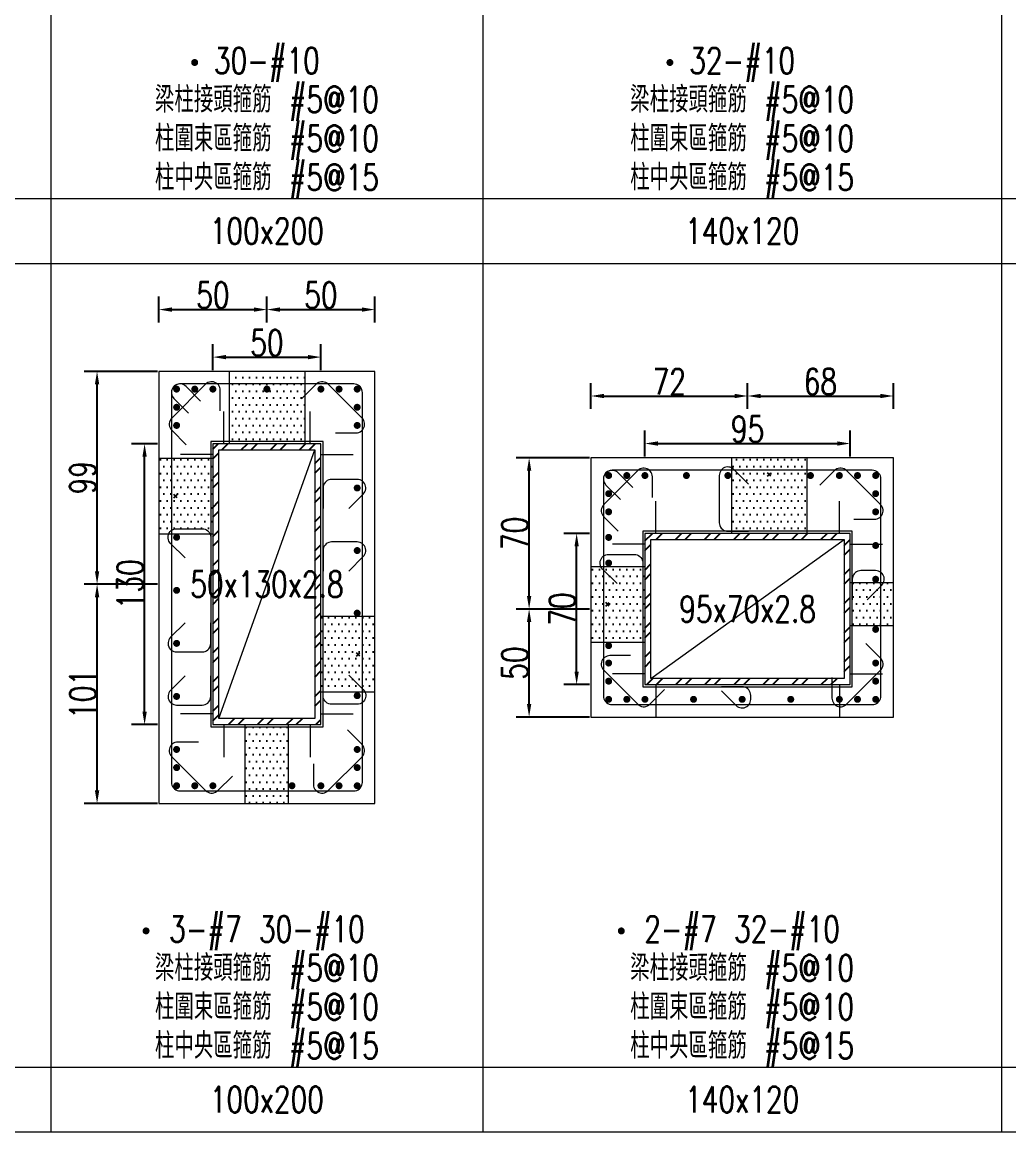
# Model space of a CAD drawing. Header units: millimetres. Extents: x 0 to 3905, y 0 to 8880.
# Drawn here: x 457 to 913, y 0 to 514 of the extents above; entities that cross this region are included whole.
import ezdxf
from ezdxf.enums import TextEntityAlignment as Align

# ---------------------------------------------------------------- set-up
doc = ezdxf.new("R2010")
doc.units = ezdxf.units.MM
doc.layers.get('DEFPOINTS').update_dxf_attribs({"color": 3})
for name, color, linetype in [('Hatch線', 6, 'Continuous'), ('TC-鋼粱', 132, 'Continuous'), ('主筋斷面', 2, 'Continuous'), ('文字-主筋根數', 7, 'Continuous'), ('文字-剪力筋 中央區', 7, 'Continuous'), ('文字-剪力筋-BC', 7, 'Continuous'), ('文字-剪力筋-圍束區', 7, 'Continuous'), ('文字-斷面尺寸', 7, 'Continuous'), ('文字-輔助字', 7, 'Continuous'), ('柱斷面線', 4, 'Continuous'), ('標註字', 4, 'Continuous'), ('箍筋線', 1, 'Continuous'), ('網格線', 7, 'Continuous'), ('鋼柱', 11, 'Continuous')]:
    doc.layers.add(name, color=color, linetype=linetype)
doc.styles.add('note', font='txt.shx', dxfattribs={"width": 0.75, "height": 12})
doc.styles.add('txt', font='txt.shx', dxfattribs={"height": 0.2, "bigfont": 'chineset.shx'})
doc.dimstyles.new('RCAD_DIM', dxfattribs={"dimtxt": 12, "dimasz": 6, "dimexe": 6, "dimexo": 0.625, "dimtad": 1, "dimdec": 0, "dimdsep": 46, "dimtxsty": 'note', "dimcen": 2.5, "dimclrd": 256, "dimclre": 256, "dimclrt": 256, "dimadec": 0, "dimazin": 0, "dimtfac": 1, "dimtmove": 0, "dimatfit": 3, "dimfxl": 0, "dimtolj": 1, "dimarcsym": 0})

# ---------------------------------------------------------------- blocks, each defined once
blk = doc.blocks.new('*D282')
at = {"layer": 'DEFPOINTS', "color": 0}
for p in [(595, 358.62), (545, 352), (595, 352)]:
    blk.add_point(p, dxfattribs=at)
at = {"layer": '標註字', "lineweight": -2}
for p, q in [((545, 352.62), (545, 364.62)), ((595, 352.62), (595, 364.62)), ((551, 358.62), (589, 358.62))]:
    blk.add_line(p, q, dxfattribs=at)
at = {"layer": '標註字'}
for points in [[(551, 359.62), (551, 357.62), (545, 358.62)], [(589, 357.62), (589, 359.62), (595, 358.62)]]:
    blk.add_solid(points, dxfattribs=at)
at = {"layer": '標註字', "insert": (570, 365.25), "char_height": 12, "attachment_point": 5, "style": 'note'}
blk.add_mtext('\\A1;50', dxfattribs=at)
blk = doc.blocks.new('*D283')
at = {"layer": 'DEFPOINTS', "color": 0}
for p in [(513.38, 318.49), (520, 318.49), (520, 188.49)]:
    blk.add_point(p, dxfattribs=at)
at = {"layer": '標註字', "lineweight": -2}
for p, q in [((519.38, 318.49), (507.38, 318.49)), ((513.38, 194.49), (513.38, 312.49)), ((519.38, 188.49), (507.38, 188.49))]:
    blk.add_line(p, q, dxfattribs=at)
at = {"layer": '標註字'}
for points in [[(514.38, 312.49), (512.38, 312.49), (513.38, 318.49)], [(512.38, 194.49), (514.38, 194.49), (513.38, 188.49)]]:
    blk.add_solid(points, dxfattribs=at)
at = {"layer": '標註字', "insert": (506.75, 253.49), "char_height": 12, "attachment_point": 5, "rotation": 90, "style": 'note'}
blk.add_mtext('\\A1;130', dxfattribs=at)
blk = doc.blocks.new('*D284')
at = {"layer": 'DEFPOINTS', "color": 0}
for p in [(570, 380.62), (520, 374), (570, 374)]:
    blk.add_point(p, dxfattribs=at)
at = {"layer": '標註字', "lineweight": -2}
for p, q in [((520, 374.62), (520, 386.62)), ((570, 374.62), (570, 386.62)), ((526, 380.62), (564, 380.62))]:
    blk.add_line(p, q, dxfattribs=at)
at = {"layer": '標註字'}
for points in [[(526, 381.62), (526, 379.62), (520, 380.62)], [(564, 379.62), (564, 381.62), (570, 380.62)]]:
    blk.add_solid(points, dxfattribs=at)
at = {"layer": '標註字', "insert": (545, 387.25), "char_height": 12, "attachment_point": 5, "style": 'note'}
blk.add_mtext('\\A1;50', dxfattribs=at)
blk = doc.blocks.new('*D285')
at = {"layer": 'DEFPOINTS', "color": 0}
for p in [(620, 380.62), (570, 374), (620, 374)]:
    blk.add_point(p, dxfattribs=at)
at = {"layer": '標註字', "lineweight": -2}
for p, q in [((570, 374.62), (570, 386.62)), ((620, 374.62), (620, 386.62)), ((576, 380.62), (614, 380.62))]:
    blk.add_line(p, q, dxfattribs=at)
at = {"layer": '標註字'}
for points in [[(576, 381.62), (576, 379.62), (570, 380.62)], [(614, 379.62), (614, 381.62), (620, 380.62)]]:
    blk.add_solid(points, dxfattribs=at)
at = {"layer": '標註字', "insert": (595, 387.25), "char_height": 12, "attachment_point": 5, "style": 'note'}
blk.add_mtext('\\A1;50', dxfattribs=at)
blk = doc.blocks.new('*D286')
at = {"layer": 'DEFPOINTS', "color": 0}
for p in [(491.38, 253.49), (520, 253.49), (520, 152)]:
    blk.add_point(p, dxfattribs=at)
at = {"layer": '標註字', "lineweight": -2}
for p, q in [((519.38, 253.49), (485.38, 253.49)), ((491.38, 158), (491.38, 247.49)), ((519.38, 152), (485.38, 152))]:
    blk.add_line(p, q, dxfattribs=at)
at = {"layer": '標註字'}
for points in [[(492.38, 247.49), (490.38, 247.49), (491.38, 253.49)], [(490.38, 158), (492.38, 158), (491.38, 152)]]:
    blk.add_solid(points, dxfattribs=at)
at = {"layer": '標註字', "insert": (484.75, 202.74), "char_height": 12, "attachment_point": 5, "rotation": 90, "style": 'note'}
blk.add_mtext('\\A1;101', dxfattribs=at)
blk = doc.blocks.new('*D287')
at = {"layer": 'DEFPOINTS', "color": 0}
for p in [(491.38, 352), (520, 352), (520, 253.49)]:
    blk.add_point(p, dxfattribs=at)
at = {"layer": '標註字', "lineweight": -2}
for p, q in [((519.38, 352), (485.38, 352)), ((491.38, 259.49), (491.38, 346)), ((519.38, 253.49), (485.38, 253.49))]:
    blk.add_line(p, q, dxfattribs=at)
at = {"layer": '標註字'}
for points in [[(492.38, 346), (490.38, 346), (491.38, 352)], [(490.38, 259.49), (492.38, 259.49), (491.38, 253.49)]]:
    blk.add_solid(points, dxfattribs=at)
at = {"layer": '標註字', "insert": (484.75, 302.74), "char_height": 12, "attachment_point": 5, "rotation": 90, "style": 'note'}
blk.add_mtext('\\A1;99', dxfattribs=at)
blk = doc.blocks.new('Circle_Filled')
at = {"const_width": 0.5}
blk.add_lwpolyline([(-0.25, 0, 1), (0.25, 0, 1)], format="xyb", close=True, dxfattribs=at)
blk = doc.blocks.new('Cross')
for p, q in [((-0.5, 0), (0.5, 0)), ((0, -0.5), (0, 0.5))]:
    blk.add_line(p, q)
blk = doc.blocks.new('*D414')
at = {"layer": 'DEFPOINTS', "color": 0}
for p in [(840, 318.62), (745, 312), (840, 312)]:
    blk.add_point(p, dxfattribs=at)
at = {"layer": '標註字', "lineweight": -2}
for p, q in [((745, 312.62), (745, 324.62)), ((840, 312.62), (840, 324.62)), ((751, 318.62), (834, 318.62))]:
    blk.add_line(p, q, dxfattribs=at)
at = {"layer": '標註字'}
for points in [[(751, 319.62), (751, 317.62), (745, 318.62)], [(834, 317.62), (834, 319.62), (840, 318.62)]]:
    blk.add_solid(points, dxfattribs=at)
at = {"layer": '標註字', "insert": (792.5, 325.25), "char_height": 12, "attachment_point": 5, "style": 'note'}
blk.add_mtext('\\A1;95', dxfattribs=at)
blk = doc.blocks.new('*D415')
at = {"layer": 'DEFPOINTS', "color": 0}
for p in [(713.38, 277), (720, 277), (720, 207)]:
    blk.add_point(p, dxfattribs=at)
at = {"layer": '標註字', "lineweight": -2}
for p, q in [((719.38, 277), (707.38, 277)), ((713.38, 213), (713.38, 271)), ((719.38, 207), (707.38, 207))]:
    blk.add_line(p, q, dxfattribs=at)
at = {"layer": '標註字'}
for points in [[(714.38, 271), (712.38, 271), (713.38, 277)], [(712.38, 213), (714.38, 213), (713.38, 207)]]:
    blk.add_solid(points, dxfattribs=at)
at = {"layer": '標註字', "insert": (706.75, 242), "char_height": 12, "attachment_point": 5, "rotation": 90, "style": 'note'}
blk.add_mtext('\\A1;70', dxfattribs=at)
blk = doc.blocks.new('*D416')
at = {"layer": 'DEFPOINTS', "color": 0}
for p in [(792.5, 340.62), (720, 334), (792.5, 334)]:
    blk.add_point(p, dxfattribs=at)
at = {"layer": '標註字', "lineweight": -2}
for p, q in [((720, 334.62), (720, 346.62)), ((792.5, 334.62), (792.5, 346.62)), ((726, 340.62), (786.5, 340.62))]:
    blk.add_line(p, q, dxfattribs=at)
at = {"layer": '標註字'}
for points in [[(726, 341.62), (726, 339.62), (720, 340.62)], [(786.5, 339.62), (786.5, 341.62), (792.5, 340.62)]]:
    blk.add_solid(points, dxfattribs=at)
at = {"layer": '標註字', "insert": (756.25, 347.25), "char_height": 12, "attachment_point": 5, "style": 'note'}
blk.add_mtext('\\A1;72', dxfattribs=at)
blk = doc.blocks.new('*D417')
at = {"layer": 'DEFPOINTS', "color": 0}
for p in [(860, 340.62), (792.5, 334), (860, 334)]:
    blk.add_point(p, dxfattribs=at)
at = {"layer": '標註字', "lineweight": -2}
for p, q in [((792.5, 334.62), (792.5, 346.62)), ((860, 334.62), (860, 346.62)), ((798.5, 340.62), (854, 340.62))]:
    blk.add_line(p, q, dxfattribs=at)
at = {"layer": '標註字'}
for points in [[(798.5, 341.62), (798.5, 339.62), (792.5, 340.62)], [(854, 339.62), (854, 341.62), (860, 340.62)]]:
    blk.add_solid(points, dxfattribs=at)
at = {"layer": '標註字', "insert": (826.25, 347.25), "char_height": 12, "attachment_point": 5, "style": 'note'}
blk.add_mtext('\\A1;68', dxfattribs=at)
blk = doc.blocks.new('*D418')
at = {"layer": 'DEFPOINTS', "color": 0}
for p in [(691.38, 242), (720, 242), (720, 192)]:
    blk.add_point(p, dxfattribs=at)
at = {"layer": '標註字', "lineweight": -2}
for p, q in [((719.38, 242), (685.38, 242)), ((691.38, 198), (691.38, 236)), ((719.38, 192), (685.38, 192))]:
    blk.add_line(p, q, dxfattribs=at)
at = {"layer": '標註字'}
for points in [[(692.38, 236), (690.38, 236), (691.38, 242)], [(690.38, 198), (692.38, 198), (691.38, 192)]]:
    blk.add_solid(points, dxfattribs=at)
at = {"layer": '標註字', "insert": (684.75, 217), "char_height": 12, "attachment_point": 5, "rotation": 90, "style": 'note'}
blk.add_mtext('\\A1;50', dxfattribs=at)
blk = doc.blocks.new('*D419')
at = {"layer": 'DEFPOINTS', "color": 0}
for p in [(691.38, 312), (720, 312), (720, 242)]:
    blk.add_point(p, dxfattribs=at)
at = {"layer": '標註字', "lineweight": -2}
for p, q in [((719.38, 312), (685.38, 312)), ((691.38, 248), (691.38, 306)), ((719.38, 242), (685.38, 242))]:
    blk.add_line(p, q, dxfattribs=at)
at = {"layer": '標註字'}
for points in [[(692.38, 306), (690.38, 306), (691.38, 312)], [(690.38, 248), (692.38, 248), (691.38, 242)]]:
    blk.add_solid(points, dxfattribs=at)
at = {"layer": '標註字', "insert": (684.75, 277), "char_height": 12, "attachment_point": 5, "rotation": 90, "style": 'note'}
blk.add_mtext('\\A1;70', dxfattribs=at)

msp = doc.modelspace()

# ---------------------------------------------------------------- hatches: boundary and pattern name
at = {"layer": 'Hatch線'}
h = msp.add_hatch(dxfattribs=at)
h.set_pattern_fill('ANSI32', color=256, style=0)
h.paths.add_polyline_path([(545, 188.49), (595, 188.49), (595, 318.49), (545, 318.49)], flags=17)
h.paths.add_polyline_path([(547.8, 191.29), (547.8, 315.69), (592.2, 315.69), (592.2, 191.29)])
h = msp.add_hatch(dxfattribs=at)
h.set_pattern_fill('ANSI32', color=256, style=0)
h.paths.add_polyline_path([(745, 207), (840, 207), (840, 277), (745, 277)], flags=17)
h.paths.add_polyline_path([(747.8, 209.8), (747.8, 274.2), (837.2, 274.2), (837.2, 209.8)])
at = {"layer": 'TC-鋼粱'}
h = msp.add_hatch(dxfattribs=at)
h.set_pattern_fill('DOTS', color=256, scale=2, style=0)
h.paths.add_polyline_path([(587.5, 352), (552.5, 352), (552.5, 318.49), (587.5, 318.49)], flags=17)
h = msp.add_hatch(dxfattribs=at)
h.set_pattern_fill('DOTS', color=256, scale=2, style=0)
h.paths.add_polyline_path([(520, 311.81), (520, 276.81), (545, 276.81), (545, 311.81)], flags=17)
h = msp.add_hatch(dxfattribs=at)
h.set_pattern_fill('DOTS', color=256, scale=2, style=0)
h.paths.add_polyline_path([(820, 312), (785, 312), (785, 277), (820, 277)], flags=17)
h = msp.add_hatch(dxfattribs=at)
h.set_pattern_fill('DOTS', color=256, scale=2, style=0)
h.paths.add_polyline_path([(720, 261.69), (720, 226.69), (745, 226.69), (745, 261.69)], flags=17)
h = msp.add_hatch(dxfattribs=at)
h.set_pattern_fill('DOTS', color=256, scale=2, style=0)
h.paths.add_polyline_path([(860, 234.19), (860, 254.19), (840, 254.19), (840, 234.19)], flags=17)
h = msp.add_hatch(dxfattribs=at)
h.set_pattern_fill('DOTS', color=256, scale=2, style=0)
h.paths.add_polyline_path([(620, 203.5), (620, 238.5), (595, 238.5), (595, 203.5)], flags=17)
h = msp.add_hatch(dxfattribs=at)
h.set_pattern_fill('DOTS', color=256, scale=2, style=0)
h.paths.add_polyline_path([(560, 152), (580, 152), (580, 188.49), (560, 188.49)], flags=17)

# ---------------------------------------------------------------- linework, layer by layer
at = {"layer": 'DEFPOINTS', "lineweight": 5}
for points in [[(550, 318.49), (550, 333.49)], [(590, 318.49), (590, 333.49)], [(545, 187.49), (596, 187.49), (596, 319.49), (544, 319.49), (544, 187.49), (545, 187.49)], [(545, 313.49), (530, 313.49)], [(547.8, 191.29), (592.2, 315.69)], [(595, 313.49), (610, 313.49)], [(750, 277), (750, 292)], [(835, 277), (835, 292)], [(745, 206), (841, 206), (841, 278), (744, 278), (744, 206), (745, 206)], [(747.8, 209.8), (837.2, 274.2)], [(745, 272), (730, 272)], [(840, 272), (855, 272)], [(745, 212), (730, 212)], [(840, 212), (855, 212)], [(750, 207), (750, 192)], [(835, 207), (835, 192)], [(545, 193.49), (530, 193.49)], [(595, 193.49), (610, 193.49)], [(550, 188.49), (550, 173.49)], [(590, 188.49), (590, 173.49)]]:
    msp.add_lwpolyline(points, dxfattribs=at)
at = {"layer": 'TC-鋼粱', "lineweight": 5}
for points in [[(552.5, 352), (552.5, 318.49)], [(587.5, 352), (587.5, 318.49)], [(520, 311.81), (545, 311.81)], [(785, 312), (785, 277)], [(820, 312), (820, 277)], [(520, 276.81), (545, 276.81)], [(720, 261.69), (745, 261.69)], [(860, 254.19), (840, 254.19)], [(620, 238.5), (595, 238.5)], [(860, 234.19), (840, 234.19)], [(720, 226.69), (745, 226.69)], [(620, 203.5), (595, 203.5)], [(560, 152), (560, 188.49)], [(580, 152), (580, 188.49)]]:
    msp.add_lwpolyline(points, dxfattribs=at)
at = {"layer": '柱斷面線', "lineweight": 5}
for points in [[(520, 152), (620, 152), (620, 352), (520, 352), (520, 152)], [(720, 192), (860, 192), (860, 312), (720, 312), (720, 192)]]:
    msp.add_lwpolyline(points, dxfattribs=at)
at = {"layer": '箍筋線', "lineweight": 5}
for points in [[(548.43, 333.71), (548.43, 343.25), (548.37, 343.92), (548.2, 344.56), (547.93, 345.17), (547.56, 345.73), (547.1, 346.22), (546.57, 346.62), (545.97, 346.92), (545.34, 347.13), (544.67, 347.22), (544.01, 347.2), (543.35, 347.07), (542.73, 346.83), (542.15, 346.49), (541.64, 346.06), (525.94, 330.36), (525.49, 329.83), (525.15, 329.23), (524.91, 328.58), (524.79, 327.89), (524.79, 327.2), (524.91, 326.52), (525.15, 325.87), (525.49, 325.27), (525.94, 324.74), (532.68, 317.99)], [(539.33, 338.29), (532.58, 345.04), (532.07, 345.47), (531.49, 345.81), (530.87, 346.05), (530.22, 346.18), (529.55, 346.2), (528.89, 346.11), (528.25, 345.9), (527.66, 345.6), (527.12, 345.19), (526.66, 344.71), (526.29, 344.15), (526.02, 343.54), (525.85, 342.9), (525.79, 342.23), (525.79, 161.77), (525.86, 161.08), (526.03, 160.41), (526.33, 159.78), (526.72, 159.21), (527.21, 158.72), (527.78, 158.33), (528.41, 158.03), (529.08, 157.86), (529.77, 157.79), (610.23, 157.79), (610.92, 157.86), (611.59, 158.03), (612.22, 158.33), (612.79, 158.72), (613.28, 159.21), (613.67, 159.78), (613.97, 160.41), (614.14, 161.08), (614.21, 161.77), (614.21, 342.23), (614.14, 342.92), (613.97, 343.59), (613.67, 344.22), (613.28, 344.79), (612.79, 345.28), (612.22, 345.67), (611.59, 345.97), (610.92, 346.14), (610.23, 346.21), (529.77, 346.21), (529.1, 346.15), (528.46, 345.98), (527.85, 345.71), (527.29, 345.34), (526.81, 344.88), (526.4, 344.34), (526.1, 343.75), (525.89, 343.11), (525.8, 342.45), (525.82, 341.78), (525.95, 341.13), (526.19, 340.51), (526.53, 339.93), (526.96, 339.42), (533.71, 332.67)], [(601.71, 323.57), (611.25, 323.57), (611.92, 323.63), (612.56, 323.8), (613.17, 324.07), (613.73, 324.44), (614.22, 324.9), (614.62, 325.43), (614.92, 326.03), (615.13, 326.66), (615.22, 327.33), (615.2, 327.99), (615.07, 328.65), (614.83, 329.27), (614.49, 329.85), (614.06, 330.36), (598.36, 346.06), (597.83, 346.51), (597.23, 346.85), (596.58, 347.09), (595.89, 347.21), (595.2, 347.21), (594.52, 347.09), (593.87, 346.85), (593.27, 346.51), (592.74, 346.06), (585.99, 339.32)], [(748.43, 293.71), (748.43, 303.25), (748.37, 303.92), (748.2, 304.56), (747.93, 305.17), (747.56, 305.73), (747.1, 306.22), (746.57, 306.62), (745.97, 306.92), (745.34, 307.13), (744.67, 307.22), (744.01, 307.2), (743.35, 307.07), (742.73, 306.83), (742.15, 306.49), (741.64, 306.06), (725.94, 290.36), (725.49, 289.83), (725.15, 289.23), (724.91, 288.58), (724.79, 287.89), (724.79, 287.2), (724.91, 286.52), (725.15, 285.87), (725.49, 285.27), (725.94, 284.74), (732.68, 277.99)], [(739.33, 298.29), (732.58, 305.04), (732.07, 305.47), (731.49, 305.81), (730.87, 306.05), (730.22, 306.18), (729.55, 306.2), (728.89, 306.11), (728.25, 305.9), (727.66, 305.6), (727.12, 305.19), (726.66, 304.71), (726.29, 304.15), (726.02, 303.54), (725.85, 302.9), (725.79, 302.23), (725.79, 201.77), (725.86, 201.08), (726.03, 200.41), (726.33, 199.78), (726.72, 199.21), (727.21, 198.72), (727.78, 198.33), (728.41, 198.03), (729.08, 197.86), (729.77, 197.79), (850.23, 197.79), (850.92, 197.86), (851.59, 198.03), (852.22, 198.33), (852.79, 198.72), (853.28, 199.21), (853.67, 199.78), (853.97, 200.41), (854.14, 201.08), (854.21, 201.77), (854.21, 302.23), (854.14, 302.92), (853.97, 303.59), (853.67, 304.22), (853.28, 304.79), (852.79, 305.28), (852.22, 305.67), (851.59, 305.97), (850.92, 306.14), (850.23, 306.21), (729.77, 306.21), (729.1, 306.15), (728.46, 305.98), (727.85, 305.71), (727.29, 305.34), (726.81, 304.88), (726.4, 304.34), (726.1, 303.75), (725.89, 303.11), (725.8, 302.45), (725.82, 301.78), (725.95, 301.13), (726.19, 300.51), (726.53, 299.93), (726.96, 299.42), (733.71, 292.67)], [(792.95, 299.86), (786.2, 306.61), (785.69, 307.04), (785.11, 307.38), (784.49, 307.62), (783.84, 307.75), (783.17, 307.77), (782.51, 307.68), (781.87, 307.47), (781.28, 307.17), (780.74, 306.76), (780.28, 306.28), (779.91, 305.72), (779.64, 305.11), (779.47, 304.47), (779.41, 303.8), (779.41, 281.96), (779.48, 281.26), (779.65, 280.6), (779.95, 279.97), (780.34, 279.4), (780.83, 278.91), (781.4, 278.51), (782.03, 278.22), (782.7, 278.04), (783.39, 277.98), (792.93, 277.98)], [(841.71, 283.57), (851.25, 283.57), (851.92, 283.63), (852.56, 283.8), (853.17, 284.07), (853.73, 284.44), (854.22, 284.9), (854.62, 285.43), (854.92, 286.03), (855.13, 286.66), (855.22, 287.33), (855.2, 287.99), (855.07, 288.65), (854.83, 289.27), (854.49, 289.85), (854.06, 290.36), (838.36, 306.06), (837.83, 306.51), (837.23, 306.85), (836.58, 307.09), (835.89, 307.21), (835.2, 307.21), (834.52, 307.09), (833.87, 306.85), (833.27, 306.51), (832.74, 306.06), (825.99, 299.32)], [(607.86, 288.48), (614.61, 295.23), (615.04, 295.74), (615.38, 296.31), (615.62, 296.94), (615.75, 297.59), (615.77, 298.26), (615.68, 298.92), (615.47, 299.56), (615.17, 300.15), (614.76, 300.69), (614.28, 301.14), (613.72, 301.52), (613.11, 301.79), (612.47, 301.96), (611.8, 302.01), (599.96, 302.01), (599.26, 301.95), (598.6, 301.77), (597.97, 301.48), (597.4, 301.08), (596.91, 300.59), (596.51, 300.02), (596.22, 299.4), (596.04, 298.73), (595.98, 298.04), (595.98, 288.5)], [(532.14, 265.64), (525.39, 272.38), (524.96, 272.9), (524.62, 273.47), (524.38, 274.09), (524.25, 274.75), (524.23, 275.42), (524.32, 276.08), (524.53, 276.72), (524.83, 277.31), (525.24, 277.84), (525.72, 278.3), (526.28, 278.67), (526.89, 278.95), (527.53, 279.11), (528.2, 279.17), (540.04, 279.17), (540.74, 279.11), (541.4, 278.93), (542.03, 278.64), (542.6, 278.24), (543.09, 277.75), (543.49, 277.18), (543.78, 276.55), (543.96, 275.89), (544.02, 275.2), (544.02, 265.66)], [(607.86, 259.52), (614.61, 266.26), (615.04, 266.77), (615.38, 267.35), (615.62, 267.97), (615.75, 268.63), (615.77, 269.3), (615.68, 269.96), (615.47, 270.59), (615.17, 271.19), (614.76, 271.72), (614.28, 272.18), (613.72, 272.55), (613.11, 272.83), (612.47, 272.99), (611.8, 273.05), (599.96, 273.05), (599.26, 272.99), (598.6, 272.81), (597.97, 272.52), (597.4, 272.12), (596.91, 271.63), (596.51, 271.06), (596.22, 270.43), (596.04, 269.76), (595.98, 269.07), (595.98, 259.53)], [(732.14, 253.75), (725.39, 260.49), (724.96, 261), (724.62, 261.58), (724.38, 262.2), (724.25, 262.86), (724.23, 263.53), (724.32, 264.19), (724.53, 264.83), (724.83, 265.42), (725.24, 265.95), (725.72, 266.41), (726.28, 266.78), (726.89, 267.06), (727.53, 267.22), (728.2, 267.28), (740.04, 267.28), (740.74, 267.22), (741.4, 267.04), (742.03, 266.75), (742.6, 266.35), (743.09, 265.86), (743.49, 265.29), (743.78, 264.66), (743.96, 264), (744.02, 263.3), (744.02, 253.76)], [(847.86, 246.25), (854.61, 252.99), (855.04, 253.5), (855.38, 254.08), (855.62, 254.7), (855.75, 255.36), (855.77, 256.03), (855.68, 256.69), (855.47, 257.33), (855.17, 257.92), (854.76, 258.45), (854.28, 258.91), (853.72, 259.28), (853.11, 259.56), (852.47, 259.72), (851.8, 259.78), (844.96, 259.78), (844.26, 259.72), (843.6, 259.54), (842.97, 259.25), (842.4, 258.85), (841.91, 258.36), (841.51, 257.79), (841.22, 257.16), (841.04, 256.49), (840.98, 255.8), (840.98, 246.26)], [(532.14, 235.65), (525.39, 228.91), (524.96, 228.4), (524.62, 227.82), (524.38, 227.2), (524.25, 226.54), (524.23, 225.87), (524.32, 225.21), (524.53, 224.58), (524.83, 223.98), (525.24, 223.45), (525.72, 222.99), (526.28, 222.62), (526.89, 222.35), (527.53, 222.18), (528.2, 222.12), (540.04, 222.12), (540.74, 222.18), (541.4, 222.36), (542.03, 222.66), (542.6, 223.05), (543.09, 223.54), (543.49, 224.11), (543.78, 224.74), (543.96, 225.41), (544.02, 226.1), (544.02, 235.64)], [(831.57, 210.29), (831.57, 200.75), (831.63, 200.08), (831.8, 199.44), (832.07, 198.83), (832.44, 198.27), (832.9, 197.78), (833.43, 197.38), (834.03, 197.08), (834.66, 196.87), (835.33, 196.78), (835.99, 196.8), (836.65, 196.93), (837.27, 197.17), (837.85, 197.51), (838.36, 197.94), (854.06, 213.64), (854.51, 214.17), (854.85, 214.77), (855.09, 215.42), (855.21, 216.11), (855.21, 216.8), (855.09, 217.48), (854.85, 218.13), (854.51, 218.73), (854.06, 219.26), (847.32, 226.01)], [(738.29, 220.43), (728.75, 220.43), (728.08, 220.37), (727.44, 220.2), (726.83, 219.93), (726.27, 219.56), (725.78, 219.1), (725.38, 218.57), (725.08, 217.97), (724.87, 217.34), (724.78, 216.67), (724.8, 216.01), (724.93, 215.35), (725.17, 214.73), (725.51, 214.15), (725.94, 213.64), (741.64, 197.94), (742.17, 197.49), (742.77, 197.15), (743.42, 196.91), (744.11, 196.79), (744.8, 196.79), (745.48, 196.91), (746.13, 197.15), (746.73, 197.49), (747.26, 197.94), (754.01, 204.68)], [(532.14, 211.11), (525.39, 204.36), (524.96, 203.85), (524.62, 203.27), (524.38, 202.65), (524.25, 201.99), (524.23, 201.33), (524.32, 200.66), (524.53, 200.03), (524.83, 199.43), (525.24, 198.9), (525.72, 198.44), (526.28, 198.07), (526.89, 197.8), (527.53, 197.63), (528.2, 197.57), (540.04, 197.57), (540.74, 197.63), (541.4, 197.81), (542.03, 198.11), (542.6, 198.5), (543.09, 198.99), (543.49, 199.56), (543.78, 200.19), (543.96, 200.86), (544.02, 201.55), (544.02, 211.09)], [(607.86, 211.45), (614.61, 204.7), (615.04, 204.19), (615.38, 203.61), (615.62, 202.99), (615.75, 202.34), (615.77, 201.67), (615.68, 201.01), (615.47, 200.37), (615.17, 199.78), (614.76, 199.24), (614.28, 198.78), (613.72, 198.41), (613.11, 198.14), (612.47, 197.97), (611.8, 197.92), (599.96, 197.92), (599.26, 197.98), (598.6, 198.15), (597.97, 198.45), (597.4, 198.85), (596.91, 199.33), (596.51, 199.9), (596.22, 200.53), (596.04, 201.2), (595.98, 201.89), (595.98, 211.43)], [(780.44, 204.14), (787.19, 197.39), (787.7, 196.96), (788.27, 196.62), (788.9, 196.38), (789.55, 196.25), (790.22, 196.23), (790.88, 196.32), (791.52, 196.53), (792.11, 196.83), (792.65, 197.23), (793.11, 197.72), (793.48, 198.28), (793.75, 198.89), (793.92, 199.53), (793.97, 200.2), (793.97, 202.04), (793.91, 202.73), (793.74, 203.4), (793.44, 204.03), (793.05, 204.6), (792.56, 205.09), (791.99, 205.49), (791.36, 205.78), (790.69, 205.96), (790, 206.02), (780.46, 206.02)], [(591.57, 170.29), (591.57, 160.75), (591.63, 160.08), (591.8, 159.44), (592.07, 158.83), (592.44, 158.27), (592.9, 157.78), (593.43, 157.38), (594.03, 157.08), (594.66, 156.87), (595.33, 156.78), (595.99, 156.8), (596.65, 156.93), (597.27, 157.17), (597.85, 157.51), (598.36, 157.94), (614.06, 173.64), (614.51, 174.17), (614.85, 174.77), (615.09, 175.42), (615.21, 176.11), (615.21, 176.8), (615.09, 177.48), (614.85, 178.13), (614.51, 178.73), (614.06, 179.26), (607.32, 186.01)], [(538.29, 180.43), (528.75, 180.43), (528.08, 180.37), (527.44, 180.2), (526.83, 179.93), (526.27, 179.56), (525.78, 179.1), (525.38, 178.57), (525.08, 177.97), (524.87, 177.34), (524.78, 176.67), (524.8, 176.01), (524.93, 175.35), (525.17, 174.73), (525.51, 174.15), (525.94, 173.64), (541.64, 157.94), (542.17, 157.49), (542.77, 157.15), (543.42, 156.91), (544.11, 156.79), (544.8, 156.79), (545.48, 156.91), (546.13, 157.15), (546.73, 157.49), (547.26, 157.94), (554.01, 164.68)]]:
    msp.add_lwpolyline(points, dxfattribs=at)
at = {"layer": '網格線', "lineweight": 5}
for points in [[(470, 804), (470, 432)], [(670, 804), (670, 432)], [(910, 804), (910, 432)], [(270, 432), (470, 432)], [(470, 432), (670, 432)], [(470, 432), (470, 402)], [(670, 432), (910, 432)], [(670, 432), (670, 402)], [(910, 432), (1180, 432)], [(910, 432), (910, 402)], [(270, 402), (470, 402)], [(470, 402), (670, 402)], [(470, 402), (470, 30)], [(670, 402), (910, 402)], [(670, 402), (670, 30)], [(910, 402), (1180, 402)], [(910, 402), (910, 30)], [(270, 30), (470, 30)], [(470, 30), (670, 30)], [(470, 30), (470, 0)], [(670, 30), (910, 30)], [(670, 30), (670, 0)], [(910, 30), (1180, 30)], [(910, 30), (910, 0)], [(270, 0), (470, 0)], [(470, 0), (670, 0)], [(670, 0), (910, 0)], [(910, 0), (1180, 0)]]:
    msp.add_lwpolyline(points, dxfattribs=at)
at = {"layer": '鋼柱', "lineweight": 5}
for points in [[(545, 188.49), (595, 188.49), (595, 318.49), (545, 318.49), (545, 188.49)], [(547.8, 191.29), (547.8, 315.69), (592.2, 315.69), (592.2, 191.29), (547.8, 191.29)], [(745, 207), (840, 207), (840, 277), (745, 277), (745, 207)], [(747.8, 209.8), (747.8, 274.2), (837.2, 274.2), (837.2, 209.8), (747.8, 209.8)]]:
    msp.add_lwpolyline(points, dxfattribs=at)

# ---------------------------------------------------------------- block references
at = {"layer": '主筋斷面', "lineweight": 5, "xscale": 3.220000028610229, "yscale": 3.220000028610229}
for p in [(536.56, 495), (756.56, 495), (528.2, 343.8), (536.6, 343.8), (545, 343.8), (570, 343.8), (595, 343.8), (603.4, 343.8), (611.8, 343.8), (528.2, 335.4), (611.8, 335.4), (528.2, 327), (611.8, 327), (728.2, 303.8), (736.6, 303.8), (745, 303.8), (764.19, 303.8), (783.39, 303.8), (821.61, 303.8), (835, 303.8), (843.4, 303.8), (851.8, 303.8), (611.8, 298.04), (728.2, 295.4), (851.8, 295.4), (728.2, 287), (851.8, 287), (528.2, 275.2), (728.2, 275.15), (851.8, 271.4), (611.8, 269.07), (728.2, 263.3), (851.8, 255.8), (528.2, 250.65), (611.8, 240.11), (851.8, 232.58), (528.2, 226.1), (728.2, 225.08), (728.2, 217), (851.8, 217), (728.2, 208.6), (851.8, 208.6), (528.2, 201.55), (611.8, 201.89), (728.2, 200.2), (736.6, 200.2), (745, 200.2), (767.5, 200.2), (790, 200.2), (812.5, 200.2), (835, 200.2), (843.4, 200.2), (851.8, 200.2), (528.2, 177), (611.8, 177), (528.2, 168.6), (611.8, 168.6), (528.2, 160.2), (536.6, 160.2), (545, 160.2), (581.61, 160.2), (595, 160.2), (603.4, 160.2), (611.8, 160.2), (514.06, 93), (734.06, 93)]:
    msp.add_blockref('Circle_Filled', p, dxfattribs=at)
at = {"layer": '主筋斷面', "lineweight": 5, "xscale": 2.220000028610229, "yscale": 2.220000028610229, "rotation": 45.00000125223908}
for p in [(570, 344.3), (802.5, 304.3), (527.7, 294.31), (727.7, 244.19), (612.3, 221)]:
    msp.add_blockref('Cross', p, dxfattribs=at)

# ---------------------------------------------------------------- texts
at = {"layer": '文字-主筋根數', "style": 'txt', "width": 0.75}
for s, p in [('30-#10', (570, 495)), ('32-#10', (790, 495)), ('3-#7 30-#10', (570, 93)), ('2-#7 32-#10', (790, 93))]:
    msp.add_text(s, height=12, dxfattribs=at).set_placement(p, align=Align.MIDDLE)
at = {"layer": '文字-剪力筋 中央區', "style": 'txt', "width": 0.75}
for p in [(570, 441), (790, 441), (570, 39), (790, 39)]:
    msp.add_text('柱中央區箍筋 #5@15', height=12, dxfattribs=at).set_placement(p, align=Align.MIDDLE)
at = {"layer": '文字-剪力筋-BC', "style": 'txt', "width": 0.75}
for p in [(570, 477), (790, 477), (570, 75), (790, 75)]:
    msp.add_text('梁柱接頭箍筋 #5@10', height=12, dxfattribs=at).set_placement(p, align=Align.MIDDLE)
at = {"layer": '文字-剪力筋-圍束區', "style": 'txt', "width": 0.75}
for p in [(570, 459), (790, 459), (570, 57), (790, 57)]:
    msp.add_text('柱圍束區箍筋 #5@10', height=12, dxfattribs=at).set_placement(p, align=Align.MIDDLE)
at = {"layer": '文字-斷面尺寸', "style": 'txt', "width": 0.75}
for s, p in [('100x200', (570, 417)), ('140x120', (790, 417)), ('100x200', (570, 15)), ('140x120', (790, 15))]:
    msp.add_text(s, height=12, dxfattribs=at).set_placement(p, align=Align.MIDDLE)
at = {"layer": '文字-輔助字', "style": 'txt', "width": 0.75}
for s, p in [('50x130x2.8', (570, 253.49)), ('95x70x2.8', (792.5, 242))]:
    msp.add_text(s, height=12, dxfattribs=at).set_placement(p, align=Align.MIDDLE)

# ---------------------------------------------------------------- dimensions: what is measured, and where the dimension line sits
at = {"layer": '標註字'}
for base, p1, p2, picture, middle in [((570, 380.62), (520, 374), (570, 374), '*D284', (545, 387.25)), ((620, 380.62), (570, 374), (620, 374), '*D285', (595, 387.25)), ((595, 358.62), (545, 352), (595, 352), '*D282', (570, 365.25)), ((792.4999, 340.625), (720, 334), (792.4999, 334), '*D416', (756.2499, 347.25)), ((860, 340.625), (792.4999, 334), (860, 334), '*D417', (826.2499, 347.25)), ((840, 318.62), (745, 312), (840, 312), '*D414', (792.5, 325.25))]:
    dim = msp.add_linear_dim(base=base, p1=p1, p2=p2, dimstyle='RCAD_DIM', dxfattribs=at)
    dim.commit()
    dim.dimension.update_dxf_attribs({"geometry": picture, "text_midpoint": middle})
for base, p1, p2, picture, middle in [((491.38, 352), (520, 253.49), (520, 352), '*D287', (484.75, 302.74)), ((513.38, 318.49), (520, 188.49), (520, 318.49), '*D283', (506.75, 253.49)), ((691.38, 312), (720, 242), (720, 312), '*D419', (684.75, 277)), ((713.38, 277), (720, 207), (720, 277), '*D415', (706.75, 242)), ((491.38, 253.49), (520, 152), (520, 253.49), '*D286', (484.75, 202.74)), ((691.38, 242), (720, 192), (720, 242), '*D418', (684.75, 217))]:
    dim = msp.add_linear_dim(base=base, p1=p1, p2=p2, angle=90, dimstyle='RCAD_DIM', dxfattribs=at)
    dim.commit()
    dim.dimension.update_dxf_attribs({"geometry": picture, "text_midpoint": middle})

doc.saveas('drawing.dxf')
